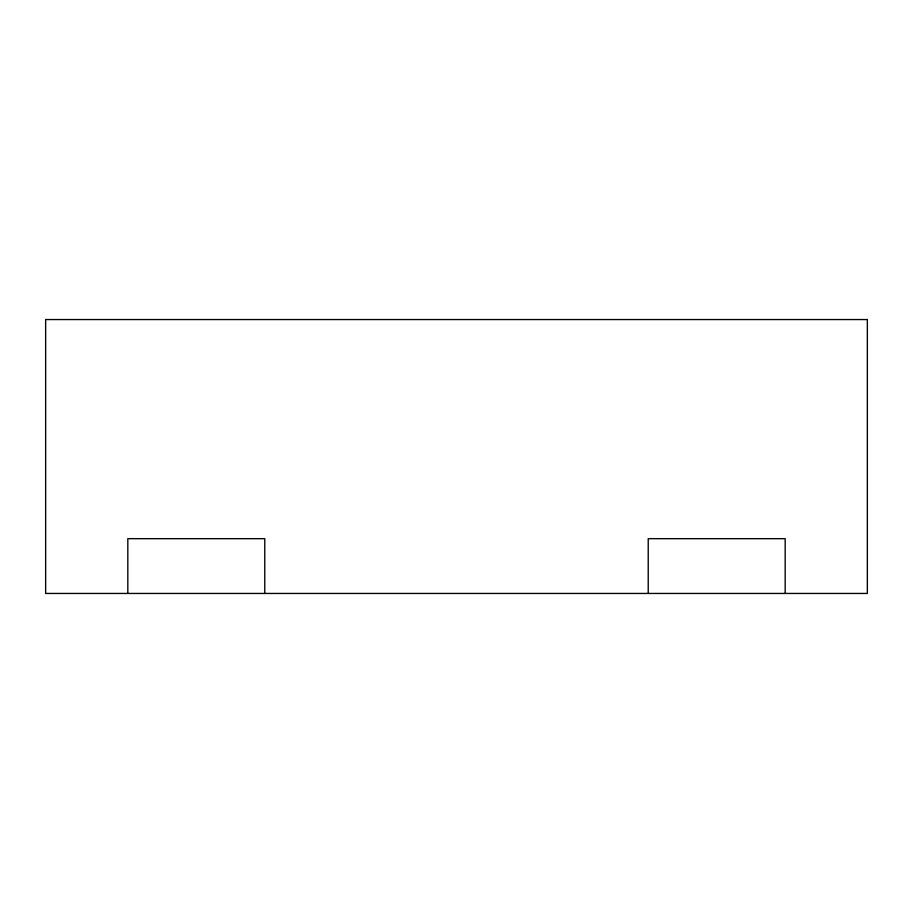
<?xml version="1.0" encoding="UTF-8"?>
<svg xmlns="http://www.w3.org/2000/svg" width="913" height="913" viewBox="0 0 913 913"><rect width="100%" height="100%" fill="white"/><g stroke="black" fill="none" stroke-linecap="round" stroke-linejoin="round"><path stroke-width="1.37" d="M785.18 593.45L785.18 538.67L648.23 538.67L648.23 593.45M264.77 593.45L264.77 538.67L127.82 538.67L127.82 593.45M867.35 319.55L45.65 319.55L45.65 593.45L867.35 593.45L867.35 319.55"/></g></svg>
